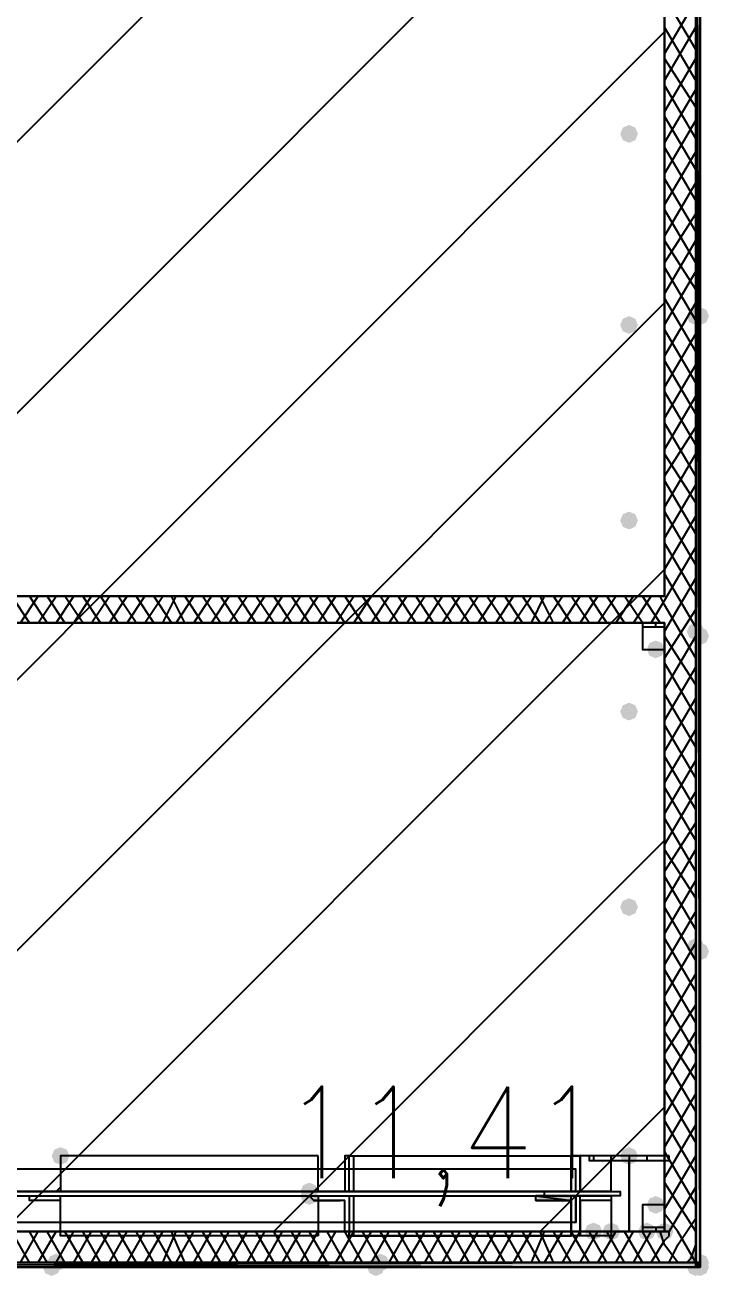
# Model space of a CAD drawing. Header units: millimetres. Extents: x 0 to 420, y 0 to 297.
# Drawn here: x 384.34 to 390.86, y 118.03 to 129.94 of the extents above; entities that cross this region are included whole.
import ezdxf

# ---------------------------------------------------------------- set-up
doc = ezdxf.new("R2010")
doc.units = ezdxf.units.MM
doc.layers.get('0').update_dxf_attribs({"linetype": 'CONTINUOUS'})
doc.styles.get("Standard").update_dxf_attribs({"font": 'STANDARD'})

msp = doc.modelspace()

# ---------------------------------------------------------------- hatches: boundary and pattern name
at = {"true_color": 0x000007}
h = msp.add_hatch(color=0, dxfattribs=at)
h.paths.add_polyline_path([(390.779, 136.186333), (390.736667, 136.186333), (390.779, 118.152333)], flags=0)
h.paths.add_polyline_path([(390.736667, 136.186333), (390.779, 118.152333), (390.736667, 118.152333)], flags=0)
for points in [[(390.186333, 128.905), (390.161462, 128.845204), (390.101667, 128.820333), (390.041871, 128.845204), (390.017, 128.905), (390.041871, 128.964796), (390.101667, 128.989667), (390.161462, 128.964796)], [(390.186333, 127.084667), (390.161462, 127.024871), (390.101667, 127), (390.041871, 127.024871), (390.017, 127.084667), (390.041871, 127.144462), (390.101667, 127.169333), (390.161462, 127.144463)], [(390.186333, 125.222), (390.161462, 125.162204), (390.101667, 125.137333), (390.041871, 125.162204), (390.017, 125.222), (390.041871, 125.281796), (390.101667, 125.306667), (390.161462, 125.281796)], [(390.440333, 123.994333), (390.415462, 123.934537), (390.355667, 123.909667), (390.295871, 123.934537), (390.271, 123.994333), (390.295871, 124.054129), (390.355667, 124.079), (390.415462, 124.054129)], [(390.186333, 123.401667), (390.161462, 123.341871), (390.101667, 123.317), (390.041871, 123.341871), (390.017, 123.401667), (390.041871, 123.461462), (390.101667, 123.486333), (390.161462, 123.461463)], [(390.186333, 121.539), (390.161462, 121.479204), (390.101667, 121.454333), (390.041871, 121.479204), (390.017, 121.539), (390.041871, 121.598796), (390.101667, 121.623667), (390.161462, 121.598796)], [(384.767667, 119.168333), (384.742796, 119.108538), (384.683, 119.083667), (384.623204, 119.108538), (384.598333, 119.168333), (384.623204, 119.228129), (384.683, 119.253), (384.742796, 119.228129)], [(390.186333, 119.168333), (390.161462, 119.108538), (390.101667, 119.083667), (390.041871, 119.108538), (390.017, 119.168333), (390.041871, 119.228129), (390.101667, 119.253), (390.161462, 119.228129)], [(387.138333, 118.829667), (387.113462, 118.769871), (387.053667, 118.745), (386.993871, 118.769871), (386.969, 118.829667), (386.993871, 118.889462), (387.053667, 118.914333), (387.113462, 118.889463)], [(387.138333, 118.787333), (387.113462, 118.727537), (387.053667, 118.702667), (386.993871, 118.727537), (386.969, 118.787333), (386.993871, 118.847129), (387.053667, 118.872), (387.113462, 118.847129)], [(390.440333, 118.702667), (390.415462, 118.642871), (390.355667, 118.618), (390.295871, 118.642871), (390.271, 118.702667), (390.295871, 118.762462), (390.355667, 118.787333), (390.415462, 118.762463)], [(389.847667, 118.448667), (389.822796, 118.388871), (389.763, 118.364), (389.703204, 118.388871), (389.678333, 118.448667), (389.703204, 118.508462), (389.763, 118.533333), (389.822796, 118.508463)], [(389.847667, 118.448667), (389.822796, 118.388871), (389.763, 118.364), (389.703204, 118.388871), (389.678333, 118.448667), (389.703204, 118.508462), (389.763, 118.533333), (389.822796, 118.508463)], [(390.017, 118.448667), (389.992129, 118.388871), (389.932333, 118.364), (389.872538, 118.388871), (389.847667, 118.448667), (389.872537, 118.508462), (389.932333, 118.533333), (389.992129, 118.508463)], [(390.017, 118.448667), (389.992129, 118.388871), (389.932333, 118.364), (389.872538, 118.388871), (389.847667, 118.448667), (389.872537, 118.508462), (389.932333, 118.533333), (389.992129, 118.508463)], [(390.355667, 118.448667), (390.330796, 118.388871), (390.271, 118.364), (390.211204, 118.388871), (390.186333, 118.448667), (390.211204, 118.508462), (390.271, 118.533333), (390.330796, 118.508463)], [(390.355667, 118.448667), (390.330796, 118.388871), (390.271, 118.364), (390.211204, 118.388871), (390.186333, 118.448667), (390.211204, 118.508462), (390.271, 118.533333), (390.330796, 118.508463)], [(390.525, 118.448667), (390.500129, 118.388871), (390.440333, 118.364), (390.380538, 118.388871), (390.355667, 118.448667), (390.380537, 118.508462), (390.440333, 118.533333), (390.500129, 118.508463)], [(390.525, 118.448667), (390.500129, 118.388871), (390.440333, 118.364), (390.380538, 118.388871), (390.355667, 118.448667), (390.380537, 118.508462), (390.440333, 118.533333), (390.500129, 118.508463)], [(390.821333, 118.152333), (390.796462, 118.092537), (390.736667, 118.067667), (390.676871, 118.092537), (390.652, 118.152333), (390.676871, 118.212129), (390.736667, 118.237), (390.796462, 118.212129)], [(390.736667, 118.152333), (390.779, 118.152333), (390.779, 118.11)], [(390.736667, 118.152333), (390.779, 118.11), (390.736667, 118.11)]]:
    msp.add_hatch(color=0, dxfattribs=at).paths.add_polyline_path(points, flags=0)
at = {"true_color": 0x0000fe}
for points in [[(390.821333, 127.169333), (390.796462, 127.109537), (390.736667, 127.084667), (390.676871, 127.109537), (390.652, 127.169333), (390.676871, 127.229129), (390.736667, 127.254), (390.796462, 127.229129)], [(390.863667, 127.169333), (390.838796, 127.109537), (390.779, 127.084667), (390.719204, 127.109537), (390.694333, 127.169333), (390.719204, 127.229129), (390.779, 127.254), (390.838796, 127.229129)], [(390.821333, 124.163667), (390.796462, 124.103871), (390.736667, 124.079), (390.676871, 124.103871), (390.652, 124.163667), (390.676871, 124.223462), (390.736667, 124.248333), (390.796462, 124.223463)], [(390.863667, 124.121333), (390.838796, 124.061537), (390.779, 124.036667), (390.719204, 124.061537), (390.694333, 124.121333), (390.719204, 124.181129), (390.779, 124.206), (390.838796, 124.181129)], [(390.821333, 121.158), (390.796462, 121.098204), (390.736667, 121.073333), (390.676871, 121.098204), (390.652, 121.158), (390.676871, 121.217796), (390.736667, 121.242667), (390.796462, 121.217796)], [(390.863667, 121.115667), (390.838796, 121.055871), (390.779, 121.031), (390.719204, 121.055871), (390.694333, 121.115667), (390.719204, 121.175462), (390.779, 121.200333), (390.838796, 121.175463)], [(384.725333, 118.152333), (384.700462, 118.092537), (384.640667, 118.067667), (384.580871, 118.092537), (384.556, 118.152333), (384.580871, 118.212129), (384.640667, 118.237), (384.700462, 118.212129)], [(387.815667, 118.152333), (387.790796, 118.092537), (387.731, 118.067667), (387.671204, 118.092537), (387.646333, 118.152333), (387.671204, 118.212129), (387.731, 118.237), (387.790796, 118.212129)], [(390.821333, 118.152333), (390.796462, 118.092537), (390.736667, 118.067667), (390.676871, 118.092537), (390.652, 118.152333), (390.676871, 118.212129), (390.736667, 118.237), (390.796462, 118.212129)], [(390.821333, 118.152333), (390.796462, 118.092537), (390.736667, 118.067667), (390.676871, 118.092537), (390.652, 118.152333), (390.676871, 118.212129), (390.736667, 118.237), (390.796462, 118.212129)], [(390.821333, 118.152333), (390.796462, 118.092537), (390.736667, 118.067667), (390.676871, 118.092537), (390.652, 118.152333), (390.676871, 118.212129), (390.736667, 118.237), (390.796462, 118.212129)], [(390.863667, 118.152333), (390.838796, 118.092537), (390.779, 118.067667), (390.719204, 118.092537), (390.694333, 118.152333), (390.719204, 118.212129), (390.779, 118.237), (390.838796, 118.212129)], [(384.683, 118.11), (384.658129, 118.050204), (384.598333, 118.025333), (384.538537, 118.050204), (384.513667, 118.11), (384.538537, 118.169796), (384.598333, 118.194667), (384.658129, 118.169796)], [(387.773333, 118.11), (387.748462, 118.050204), (387.688667, 118.025333), (387.628871, 118.050204), (387.604, 118.11), (387.628871, 118.169796), (387.688667, 118.194667), (387.748462, 118.169796)], [(390.821333, 118.11), (390.796462, 118.050204), (390.736667, 118.025333), (390.676871, 118.050204), (390.652, 118.11), (390.676871, 118.169796), (390.736667, 118.194667), (390.796462, 118.169796)], [(390.821333, 118.11), (390.796462, 118.050204), (390.736667, 118.025333), (390.676871, 118.050204), (390.652, 118.11), (390.676871, 118.169796), (390.736667, 118.194667), (390.796462, 118.169796)], [(390.863667, 118.11), (390.838796, 118.050204), (390.779, 118.025333), (390.719204, 118.050204), (390.694333, 118.11), (390.719204, 118.169796), (390.779, 118.194667), (390.838796, 118.169796)], [(390.863667, 118.11), (390.838796, 118.050204), (390.779, 118.025333), (390.719204, 118.050204), (390.694333, 118.11), (390.719204, 118.169796), (390.779, 118.194667), (390.838796, 118.169796)], [(390.863667, 118.11), (390.838796, 118.050204), (390.779, 118.025333), (390.719204, 118.050204), (390.694333, 118.11), (390.719204, 118.169796), (390.779, 118.194667), (390.838796, 118.169796)], [(390.863667, 118.11), (390.838796, 118.050204), (390.779, 118.025333), (390.719204, 118.050204), (390.694333, 118.11), (390.719204, 118.169796), (390.779, 118.194667), (390.838796, 118.169796)]]:
    msp.add_hatch(color=0, dxfattribs=at).paths.add_polyline_path(points, flags=0)
at = {"true_color": 0x000062}
h = msp.add_hatch(color=0, dxfattribs=at)
h.paths.add_polyline_path([(389.551333, 119.168333), (389.551333, 118.914333)], flags=0)
h.paths.add_polyline_path([(389.551333, 118.914333), (389.551333, 119.168333)], flags=0)
for points in [[(389.212667, 118.829667), (389.255, 118.829667)], [(389.551333, 118.829667), (389.509, 118.829667)], [(389.212667, 118.745), (389.255, 118.745)]]:
    msp.add_hatch(color=0, dxfattribs=at).paths.add_polyline_path(points, flags=0)
h = msp.add_hatch(color=0, dxfattribs=at)
h.paths.add_polyline_path([(389.212667, 118.829667), (389.255, 118.829667)], flags=0)
h.paths.add_polyline_path([(389.255, 118.829667), (389.212667, 118.829667)], flags=0)
h = msp.add_hatch(color=0, dxfattribs=at)
h.paths.add_polyline_path([(389.212667, 118.829667), (389.551333, 118.829667)], flags=0)
h.paths.add_polyline_path([(389.551333, 118.829667), (389.212667, 118.829667)], flags=0)
h.paths.add_polyline_path([(389.551333, 118.829667), (389.212667, 118.829667)], flags=0)
h.paths.add_polyline_path([(389.212667, 118.829667), (389.551333, 118.829667)], flags=0)
h.paths.add_polyline_path([(389.551333, 118.829667), (389.212667, 118.829667)], flags=0)
h.paths.add_polyline_path([(389.551333, 118.829667), (389.212667, 118.829667)], flags=0)
h.paths.add_polyline_path([(389.212667, 118.829667), (389.551333, 118.829667)], flags=0)
h.paths.add_polyline_path([(389.551333, 118.829667), (389.212667, 118.829667)], flags=0)
h.paths.add_polyline_path([(389.551333, 118.829667), (389.212667, 118.829667)], flags=0)
h.paths.add_polyline_path([(389.212667, 118.829667), (389.551333, 118.829667)], flags=0)
h.paths.add_polyline_path([(389.551333, 118.829667), (389.212667, 118.829667)], flags=0)
h.paths.add_polyline_path([(389.551333, 118.829667), (389.212667, 118.829667)], flags=0)
h.paths.add_polyline_path([(389.212667, 118.829667), (389.551333, 118.829667)], flags=0)
h = msp.add_hatch(color=0, dxfattribs=at)
h.paths.add_polyline_path([(389.551333, 118.829667), (389.509, 118.829667)], flags=0)
h.paths.add_polyline_path([(389.509, 118.829667), (389.551333, 118.829667)], flags=0)
h.paths.add_polyline_path([(389.551333, 118.829667), (389.509, 118.829667)], flags=0)
h.paths.add_polyline_path([(389.551333, 118.829667), (389.509, 118.829667), (389.255, 118.829667)], flags=0)
h = msp.add_hatch(color=0, dxfattribs=at)
h.paths.add_polyline_path([(389.551333, 118.914333), (389.551333, 118.872)], flags=0)
h.paths.add_polyline_path([(389.551333, 118.872), (389.551333, 118.914333)], flags=0)
h = msp.add_hatch(color=0, dxfattribs=at)
h.paths.add_polyline_path([(389.551333, 118.872), (389.551333, 118.829667)], flags=0)
h.paths.add_polyline_path([(389.551333, 118.829667), (389.551333, 118.872)], flags=0)
h = msp.add_hatch(color=0, dxfattribs=at)
h.paths.add_polyline_path([(389.212667, 118.787333), (389.551333, 118.787333)], flags=0)
h.paths.add_polyline_path([(389.551333, 118.787333), (389.212667, 118.787333)], flags=0)
h.paths.add_polyline_path([(389.551333, 118.787333), (389.212667, 118.787333)], flags=0)
h.paths.add_polyline_path([(389.212667, 118.787333), (389.551333, 118.787333)], flags=0)
h.paths.add_polyline_path([(389.551333, 118.787333), (389.212667, 118.787333)], flags=0)
h.paths.add_polyline_path([(389.551333, 118.787333), (389.212667, 118.787333)], flags=0)
h.paths.add_polyline_path([(389.212667, 118.787333), (389.551333, 118.787333)], flags=0)
h.paths.add_polyline_path([(389.551333, 118.787333), (389.212667, 118.787333)], flags=0)
h.paths.add_polyline_path([(389.551333, 118.787333), (389.212667, 118.787333)], flags=0)
h = msp.add_hatch(color=0, dxfattribs=at)
h.paths.add_polyline_path([(389.551333, 118.787333), (389.212667, 118.787333), (389.551333, 118.745)], flags=0)
h.paths.add_polyline_path([(389.212667, 118.787333), (389.551333, 118.745), (389.212667, 118.745)], flags=0)
h.paths.add_polyline_path([(389.551333, 118.745), (389.212667, 118.745)], flags=0)
h.paths.add_polyline_path([(389.212667, 118.745), (389.551333, 118.745)], flags=0)
h = msp.add_hatch(color=0, dxfattribs=at)
h.paths.add_polyline_path([(389.212667, 118.745), (389.255, 118.745)], flags=0)
h.paths.add_polyline_path([(389.255, 118.745), (389.212667, 118.745)], flags=0)
h = msp.add_hatch(color=0, dxfattribs=at)
h.paths.add_polyline_path([(389.551333, 118.745), (389.255, 118.745)], flags=0)
h.paths.add_polyline_path([(389.255, 118.745), (389.551333, 118.745), (389.509, 118.745)], flags=0)
h = msp.add_hatch(color=0, dxfattribs=at)
h.paths.add_polyline_path([(389.551333, 118.745), (389.551333, 118.702667)], flags=0)
h.paths.add_polyline_path([(389.551333, 118.702667), (389.551333, 118.745)], flags=0)
h = msp.add_hatch(color=0, dxfattribs=at)
h.paths.add_polyline_path([(389.551333, 118.702667), (389.551333, 118.448667)], flags=0)
h.paths.add_polyline_path([(389.551333, 118.448667), (389.551333, 118.702667)], flags=0)
h = msp.add_hatch(color=0, dxfattribs=at)
h.paths.add_polyline_path([(389.551333, 118.448667), (389.551333, 118.406333)], flags=0)
h.paths.add_polyline_path([(389.551333, 118.406333), (389.551333, 118.448667)], flags=0)
at = {"true_color": 0x000007}
h = msp.add_hatch(color=0, dxfattribs=at)
h.paths.add_polyline_path([(390.736667, 118.152333), (378.502333, 118.152333), (390.736667, 118.11)], flags=0)
h.paths.add_polyline_path([(378.502333, 118.152333), (390.736667, 118.11), (378.502333, 118.11)], flags=0)

# ---------------------------------------------------------------- linework, layer by layer
at = {"color": 0, "true_color": 0x000007}
for points in [[(390.736667, 118.448667), (390.736667, 173.439667)], [(390.440333, 152.908), (390.440333, 124.502333)], [(390.779, 118.152333), (390.779, 136.186333), (390.779, 118.152333), (390.736667, 136.186333)], [(390.736667, 136.186333), (390.736667, 118.152333)], [(390.779, 118.152333), (390.779, 136.186333), (390.736667, 136.186333)], [(390.736667, 136.186333), (390.736667, 118.152333)], [(390.779, 118.152333), (390.779, 136.186333), (390.736667, 136.186333)], [(390.736667, 129.709333), (390.440333, 130.217333)], [(390.440333, 129.667), (390.736667, 130.175)], [(390.440333, 129.413), (390.736667, 129.921)], [(390.736667, 129.413), (390.440333, 129.921)], [(390.440333, 129.116667), (390.736667, 129.624667)], [(390.736667, 129.159), (390.440333, 129.624667)], [(390.736667, 128.862667), (390.440333, 129.370667)], [(390.440333, 128.820333), (390.736667, 129.328333)], [(390.736667, 128.566333), (390.440333, 129.074333)], [(390.440333, 128.524), (390.736667, 129.032)], [(390.736667, 128.27), (390.440333, 128.778)], [(390.440333, 128.227667), (390.736667, 128.735667)], [(390.736667, 127.973667), (390.440333, 128.481667)], [(390.440333, 127.931333), (390.736667, 128.439333)], [(390.736667, 127.677333), (390.440333, 128.185333)], [(390.440333, 127.677333), (390.736667, 128.143)], [(390.440333, 127.381), (390.736667, 127.889)], [(390.736667, 127.423333), (390.440333, 127.889)], [(390.736667, 127.127), (390.440333, 127.635)], [(390.440333, 127.084667), (390.736667, 127.592667)], [(390.736667, 126.830667), (390.440333, 127.338667)], [(390.440333, 126.788333), (390.736667, 127.296333)], [(390.736667, 126.534333), (390.440333, 127.042333)], [(390.440333, 126.492), (390.736667, 127)], [(390.736667, 126.238), (390.440333, 126.746)], [(390.440333, 126.195667), (390.736667, 126.703667)], [(390.736667, 125.941667), (390.440333, 126.449667)], [(390.440333, 125.899333), (390.736667, 126.407333)], [(390.736667, 125.645333), (390.440333, 126.153333)], [(390.440333, 125.645333), (390.736667, 126.111)], [(390.440333, 125.349), (390.736667, 125.857)], [(390.736667, 125.391333), (390.440333, 125.857)], [(390.736667, 125.095), (390.440333, 125.603)], [(390.440333, 125.052667), (390.736667, 125.560667)], [(390.736667, 124.798667), (390.440333, 125.306667)], [(390.440333, 124.756333), (390.736667, 125.264333)], [(390.736667, 124.502333), (390.440333, 125.010333)], [(390.440333, 124.46), (390.736667, 124.968)], [(390.736667, 124.206), (390.440333, 124.714)], [(390.440333, 124.163667), (390.736667, 124.671667)], [(390.440333, 124.502333), (373.930333, 124.502333)], [(384.386667, 124.248333), (384.217333, 124.502333)], [(384.302, 124.248333), (384.471333, 124.502333)], [(384.556, 124.248333), (384.386667, 124.502333)], [(384.471333, 124.248333), (384.640667, 124.502333)], [(384.725333, 124.248333), (384.556, 124.502333)], [(384.640667, 124.248333), (384.81, 124.502333)], [(384.894667, 124.248333), (384.725333, 124.502333)], [(384.81, 124.248333), (384.979333, 124.502333)], [(385.064, 124.248333), (384.894667, 124.502333)], [(384.979333, 124.248333), (385.148667, 124.502333)], [(385.233333, 124.248333), (385.064, 124.502333)], [(385.148667, 124.248333), (385.318, 124.502333)], [(385.402667, 124.248333), (385.233333, 124.502333)], [(385.318, 124.248333), (385.487333, 124.502333)], [(385.572, 124.248333), (385.402667, 124.502333)], [(385.487333, 124.248333), (385.656667, 124.502333)], [(385.741333, 124.248333), (385.572, 124.502333)], [(385.656667, 124.248333), (385.783667, 124.502333)], [(385.868333, 124.248333), (385.741333, 124.502333)], [(385.783667, 124.248333), (385.953, 124.502333)], [(386.037667, 124.248333), (385.868333, 124.502333)], [(385.953, 124.248333), (386.122333, 124.502333)], [(386.207, 124.248333), (386.037667, 124.502333)], [(386.122333, 124.248333), (386.291667, 124.502333)], [(386.376333, 124.248333), (386.207, 124.502333)], [(386.291667, 124.248333), (386.461, 124.502333)], [(386.545667, 124.248333), (386.376333, 124.502333)], [(386.461, 124.248333), (386.630333, 124.502333)], [(386.715, 124.248333), (386.545667, 124.502333)], [(386.630333, 124.248333), (386.799667, 124.502333)], [(386.884333, 124.248333), (386.715, 124.502333)], [(386.799667, 124.248333), (386.969, 124.502333)], [(387.053667, 124.248333), (386.884333, 124.502333)], [(386.969, 124.248333), (387.138333, 124.502333)], [(387.223, 124.248333), (387.053667, 124.502333)], [(387.138333, 124.248333), (387.307667, 124.502333)], [(387.392333, 124.248333), (387.223, 124.502333)], [(387.307667, 124.248333), (387.477, 124.502333)], [(387.561667, 124.248333), (387.392333, 124.502333)], [(387.477, 124.248333), (387.646333, 124.502333)], [(387.731, 124.248333), (387.561667, 124.502333)], [(387.646333, 124.248333), (387.815667, 124.502333)], [(387.900333, 124.248333), (387.731, 124.502333)], [(387.815667, 124.248333), (387.985, 124.502333)], [(388.069667, 124.248333), (387.900333, 124.502333)], [(387.985, 124.248333), (388.154333, 124.502333)], [(388.239, 124.248333), (388.069667, 124.502333)], [(388.154333, 124.248333), (388.323667, 124.502333)], [(388.408333, 124.248333), (388.239, 124.502333)], [(388.323667, 124.248333), (388.493, 124.502333)], [(388.577667, 124.248333), (388.408333, 124.502333)], [(388.493, 124.248333), (388.662333, 124.502333)], [(388.747, 124.248333), (388.577667, 124.502333)], [(388.662333, 124.248333), (388.831667, 124.502333)], [(388.916333, 124.248333), (388.747, 124.502333)], [(388.831667, 124.248333), (389.001, 124.502333)], [(389.085667, 124.248333), (388.916333, 124.502333)], [(389.001, 124.248333), (389.170333, 124.502333)], [(389.255, 124.248333), (389.085667, 124.502333)], [(389.170333, 124.248333), (389.297333, 124.502333)], [(389.382, 124.248333), (389.255, 124.502333)], [(389.297333, 124.248333), (389.466667, 124.502333)], [(389.551333, 124.248333), (389.382, 124.502333)], [(389.466667, 124.248333), (389.636, 124.502333)], [(389.720667, 124.248333), (389.551333, 124.502333)], [(389.636, 124.248333), (389.805333, 124.502333)], [(389.89, 124.248333), (389.720667, 124.502333)], [(389.805333, 124.248333), (389.974667, 124.502333)], [(390.059333, 124.248333), (389.89, 124.502333)], [(389.974667, 124.248333), (390.144, 124.502333)], [(390.228667, 124.248333), (390.059333, 124.502333)], [(390.144, 124.248333), (390.313333, 124.502333)], [(390.398, 124.248333), (390.228667, 124.502333)], [(390.313333, 124.248333), (390.440333, 124.46)], [(390.440333, 124.417667), (390.398, 124.502333)], [(390.736667, 123.909667), (390.440333, 124.417667)], [(390.440333, 123.909667), (390.736667, 124.375333)], [(373.930333, 124.248333), (390.440333, 124.248333)], [(390.355667, 124.206), (390.355667, 124.248333)], [(390.440333, 124.248333), (390.440333, 118.448667)], [(390.440333, 123.613333), (390.736667, 124.121333)], [(390.736667, 123.655667), (390.440333, 124.121333)], [(390.736667, 123.359333), (390.440333, 123.867333)], [(390.440333, 123.317), (390.736667, 123.825)], [(390.736667, 123.063), (390.440333, 123.571)], [(390.440333, 123.020667), (390.736667, 123.528667)], [(390.736667, 122.766667), (390.440333, 123.274667)], [(390.440333, 122.724333), (390.736667, 123.232333)], [(390.736667, 122.470333), (390.440333, 122.978333)], [(390.440333, 122.428), (390.736667, 122.936)], [(390.736667, 122.174), (390.440333, 122.682)], [(390.440333, 122.131667), (390.736667, 122.639667)], [(390.736667, 121.877667), (390.440333, 122.385667)], [(390.440333, 121.877667), (390.736667, 122.343333)], [(390.440333, 121.581333), (390.736667, 122.089333)], [(390.736667, 121.623667), (390.440333, 122.089333)], [(390.736667, 121.327333), (390.440333, 121.835333)], [(390.440333, 121.285), (390.736667, 121.793)], [(390.736667, 121.031), (390.440333, 121.539)], [(390.440333, 120.988667), (390.736667, 121.496667)], [(390.736667, 120.734667), (390.440333, 121.242667)], [(390.440333, 120.692333), (390.736667, 121.200333)], [(390.736667, 120.438333), (390.440333, 120.946333)], [(390.440333, 120.396), (390.736667, 120.904)], [(390.736667, 120.142), (390.440333, 120.65)], [(390.440333, 120.142), (390.736667, 120.607667)], [(390.440333, 119.845667), (390.736667, 120.353667)], [(390.736667, 119.888), (390.440333, 120.353667)], [(390.736667, 119.591667), (390.440333, 120.099667)], [(390.440333, 119.549333), (390.736667, 120.057333)], [(390.736667, 119.295333), (390.440333, 119.803333)], [(390.440333, 119.253), (390.736667, 119.761)], [(390.736667, 118.999), (390.440333, 119.507)], [(390.440333, 118.956667), (390.736667, 119.464667)], [(390.736667, 118.702667), (390.440333, 119.210667)], [(384.683, 119.168333), (384.683, 118.872), (384.640667, 118.829667), (384.386667, 118.829667)], [(387.434667, 118.829667), (387.434667, 119.168333), (387.392333, 119.168333), (387.392333, 118.872), (387.392333, 118.829667)], [(387.434667, 119.168333), (389.551333, 119.168333)], [(389.636, 118.829667), (389.636, 119.168333), (389.636, 118.872), (389.636, 118.829667), (387.477, 118.829667), (387.477, 119.168333), (389.636, 119.168333)], [(389.551333, 118.829667), (389.932333, 118.829667), (389.932333, 119.168333), (389.551333, 119.168333)], [(389.763, 119.168333), (389.763, 119.126)], [(389.763, 119.168333), (389.763, 119.126)], [(389.932333, 119.168333), (389.932333, 119.126)], [(389.932333, 119.168333), (389.932333, 119.126)], [(390.101667, 119.168333), (390.101667, 118.448667)], [(390.101667, 119.168333), (390.101667, 118.448667)], [(390.271, 119.168333), (390.271, 119.126)], [(390.271, 119.168333), (390.271, 119.126)], [(390.440333, 119.168333), (390.440333, 119.126)], [(390.440333, 119.168333), (390.440333, 119.126)], [(390.440333, 118.660333), (390.736667, 119.168333)], [(389.593667, 118.829667), (389.593667, 118.872), (389.593667, 119.041333), (379.010333, 119.041333), (379.010333, 118.872), (379.010333, 118.829667), (379.010333, 118.872), (379.010333, 119.041333)], [(384.386667, 118.829667), (384.683, 118.829667)], [(387.392333, 118.829667), (387.35, 118.829667), (387.096, 118.829667), (387.053667, 118.829667), (387.434667, 118.829667)], [(387.096, 118.829667), (387.35, 118.829667)], [(387.434667, 118.829667), (389.551333, 118.829667)], [(389.212667, 118.829667), (389.509, 118.829667)], [(390.736667, 118.448667), (390.440333, 118.914333)], [(390.482667, 118.448667), (390.736667, 118.872)], [(379.010333, 118.533333), (379.010333, 118.787333), (389.593667, 118.787333)], [(384.386667, 118.787333), (384.683, 118.787333)], [(384.683, 118.448667), (384.683, 118.745), (384.640667, 118.745), (384.386667, 118.745), (384.386667, 118.787333)], [(386.926667, 118.787333), (389.847667, 118.787333)], [(387.392333, 118.745), (387.35, 118.745), (387.096, 118.745), (387.053667, 118.787333), (387.434667, 118.787333)], [(387.096, 118.745), (387.35, 118.745)], [(387.434667, 118.448667), (387.392333, 118.448667), (387.392333, 118.745)], [(387.434667, 118.787333), (389.551333, 118.787333)], [(387.434667, 118.787333), (387.434667, 118.406333), (389.551333, 118.406333)], [(389.636, 118.406333), (387.477, 118.406333), (387.477, 118.787333), (389.636, 118.787333), (389.932333, 118.787333), (389.932333, 118.745), (389.678333, 118.745), (389.636, 118.745), (389.636, 118.448667), (389.636, 118.406333), (389.636, 118.787333)], [(389.212667, 118.745), (389.509, 118.745)], [(389.551333, 118.787333), (389.932333, 118.787333), (389.932333, 118.406333), (389.551333, 118.406333)], [(389.593667, 118.575667), (389.593667, 118.533333), (379.010333, 118.533333)], [(390.567333, 118.448667), (390.440333, 118.618)], [(390.652, 118.448667), (390.736667, 118.575667)], [(390.355667, 118.491), (390.355667, 118.448667)], [(390.440333, 118.448667), (377.909667, 118.448667)], [(384.386667, 118.152333), (384.217333, 118.448667)], [(384.302, 118.152333), (384.471333, 118.448667)], [(384.556, 118.152333), (384.386667, 118.448667)], [(384.471333, 118.152333), (384.640667, 118.448667)], [(384.725333, 118.152333), (384.556, 118.448667)], [(384.640667, 118.152333), (384.81, 118.448667)], [(384.683, 118.406333), (384.683, 118.448667)], [(384.894667, 118.152333), (384.725333, 118.448667)], [(384.81, 118.152333), (384.979333, 118.448667)], [(385.064, 118.152333), (384.894667, 118.448667)], [(384.979333, 118.152333), (385.148667, 118.448667)], [(385.233333, 118.152333), (385.064, 118.448667)], [(385.148667, 118.152333), (385.318, 118.448667)], [(385.402667, 118.152333), (385.233333, 118.448667)], [(385.318, 118.152333), (385.487333, 118.448667)], [(385.572, 118.152333), (385.402667, 118.448667)], [(385.487333, 118.152333), (385.656667, 118.448667)], [(385.741333, 118.152333), (385.572, 118.448667)], [(385.656667, 118.152333), (385.783667, 118.448667)], [(385.868333, 118.152333), (385.741333, 118.448667)], [(385.783667, 118.152333), (385.953, 118.448667)], [(386.037667, 118.152333), (385.868333, 118.448667)], [(385.953, 118.152333), (386.122333, 118.448667)], [(386.207, 118.152333), (386.037667, 118.448667)], [(386.122333, 118.152333), (386.291667, 118.448667)], [(386.376333, 118.152333), (386.207, 118.448667)], [(386.291667, 118.152333), (386.461, 118.448667)], [(386.545667, 118.152333), (386.376333, 118.448667)], [(386.461, 118.152333), (386.630333, 118.448667)], [(386.715, 118.152333), (386.545667, 118.448667)], [(386.630333, 118.152333), (386.799667, 118.448667)], [(386.884333, 118.152333), (386.715, 118.448667)], [(386.799667, 118.152333), (386.969, 118.448667)], [(387.053667, 118.152333), (386.884333, 118.448667)], [(386.969, 118.152333), (387.138333, 118.448667)], [(387.223, 118.152333), (387.053667, 118.448667)], [(387.138333, 118.152333), (387.307667, 118.448667)], [(387.392333, 118.152333), (387.223, 118.448667)], [(387.307667, 118.152333), (387.477, 118.448667)], [(387.561667, 118.152333), (387.392333, 118.448667)], [(387.434667, 118.406333), (387.434667, 118.448667)], [(387.477, 118.152333), (387.646333, 118.448667)], [(387.731, 118.152333), (387.561667, 118.448667)], [(387.646333, 118.152333), (387.815667, 118.448667)], [(387.900333, 118.152333), (387.731, 118.448667)], [(387.815667, 118.152333), (387.985, 118.448667)], [(388.069667, 118.152333), (387.900333, 118.448667)], [(387.985, 118.152333), (388.154333, 118.448667)], [(388.239, 118.152333), (388.069667, 118.448667)], [(388.154333, 118.152333), (388.323667, 118.448667)], [(388.408333, 118.152333), (388.239, 118.448667)], [(388.323667, 118.152333), (388.493, 118.448667)], [(388.577667, 118.152333), (388.408333, 118.448667)], [(388.493, 118.152333), (388.662333, 118.448667)], [(388.747, 118.152333), (388.577667, 118.448667)], [(388.662333, 118.152333), (388.831667, 118.448667)], [(388.916333, 118.152333), (388.747, 118.448667)], [(388.831667, 118.152333), (389.001, 118.448667)], [(389.085667, 118.152333), (388.916333, 118.448667)], [(389.001, 118.152333), (389.170333, 118.448667)], [(389.255, 118.152333), (389.085667, 118.448667)], [(389.170333, 118.152333), (389.297333, 118.448667)], [(389.382, 118.152333), (389.255, 118.448667)], [(389.297333, 118.152333), (389.466667, 118.448667)], [(389.551333, 118.152333), (389.382, 118.448667)], [(389.466667, 118.152333), (389.636, 118.448667)], [(389.720667, 118.152333), (389.551333, 118.448667)], [(389.636, 118.152333), (389.805333, 118.448667)], [(389.89, 118.152333), (389.720667, 118.448667)], [(389.805333, 118.152333), (389.974667, 118.448667)], [(390.059333, 118.152333), (389.89, 118.448667)], [(389.974667, 118.152333), (390.144, 118.448667)], [(390.228667, 118.152333), (390.059333, 118.448667)], [(390.144, 118.152333), (390.313333, 118.448667)], [(390.398, 118.152333), (390.228667, 118.448667)], [(390.313333, 118.152333), (390.440333, 118.364)], [(390.440333, 118.321667), (390.398, 118.448667)], [(390.440333, 118.364), (390.482667, 118.406333)], [(390.482667, 118.406333), (390.482667, 118.448667)], [(390.567333, 118.321667), (390.652, 118.448667)], [(390.736667, 118.152333), (390.567333, 118.448667)], [(390.736667, 118.406333), (390.736667, 118.448667)], [(390.736667, 118.152333), (390.736667, 118.448667)], [(390.567333, 118.152333), (390.440333, 118.321667)], [(390.482667, 118.152333), (390.567333, 118.321667)], [(390.694333, 118.194667), (390.736667, 118.321667)], [(377.909667, 118.152333), (390.736667, 118.152333)], [(378.502333, 118.152333), (390.736667, 118.152333), (378.502333, 118.11), (390.736667, 118.11)], [(390.736667, 118.152333), (378.502333, 118.152333), (378.502333, 118.11), (390.779, 118.11)], [(390.736667, 118.152333), (378.502333, 118.152333), (378.502333, 118.11), (390.779, 118.11)], [(390.652, 118.152333), (390.694333, 118.194667)], [(390.779, 118.11), (390.736667, 118.11)], [(390.779, 118.152333), (390.779, 118.11)], [(390.779, 118.11), (390.779, 118.152333)], [(390.779, 118.11), (390.779, 118.152333)]]:
    msp.add_lwpolyline(points, dxfattribs=at)
for points in [[(368.723333, 152.908), (361.272667, 152.908), (361.272667, 118.448667), (373.930333, 118.448667), (373.930333, 124.502333), (390.440333, 124.502333), (390.440333, 135.805333), (390.440333, 152.908)], [(390.779, 136.186333), (390.736667, 136.186333), (390.779, 118.152333)], [(390.736667, 136.186333), (390.779, 118.152333), (390.736667, 118.152333)], [(390.228667, 123.994333), (390.440333, 123.994333), (390.440333, 124.206), (390.228667, 124.206), (390.228667, 123.994333), (390.440333, 123.994333), (390.440333, 124.248333), (390.228667, 124.248333)], [(387.138333, 119.168333), (384.683, 119.168333), (384.683, 118.829667), (387.138333, 118.829667)], [(390.440333, 119.168333), (389.720667, 119.168333), (389.720667, 119.126), (390.101667, 119.126), (390.101667, 118.448667), (389.720667, 118.448667), (390.440333, 118.448667), (390.101667, 118.448667), (390.101667, 119.126), (390.440333, 119.126)], [(390.482667, 119.168333), (389.720667, 119.168333), (389.720667, 119.126), (390.101667, 119.126), (390.101667, 118.448667), (389.720667, 118.448667), (390.482667, 118.448667), (390.101667, 118.448667), (390.101667, 119.126), (390.482667, 119.126)], [(379.010333, 118.829667), (389.593667, 118.829667)], [(389.297333, 118.829667), (390.017, 118.829667), (390.017, 118.787333), (389.297333, 118.787333)], [(389.932333, 118.829667), (389.678333, 118.829667), (389.636, 118.829667)], [(387.138333, 118.406333), (384.683, 118.406333), (384.683, 118.787333), (387.138333, 118.787333)], [(389.593667, 118.787333), (389.593667, 118.745), (389.593667, 118.533333)], [(390.440333, 118.702667), (390.228667, 118.702667), (390.228667, 118.491), (390.440333, 118.491), (390.440333, 118.702667), (390.228667, 118.702667), (390.228667, 118.448667), (390.440333, 118.448667)], [(390.736667, 118.152333), (378.502333, 118.152333), (390.736667, 118.11)], [(378.502333, 118.152333), (390.736667, 118.11), (378.502333, 118.11)], [(390.736667, 118.152333), (390.779, 118.152333), (390.779, 118.11)], [(390.736667, 118.152333), (390.779, 118.11), (390.736667, 118.11)]]:
    msp.add_lwpolyline(points, close=True, dxfattribs=at)
at = {"color": 0, "true_color": 0x000004}
for points in [[(373.888, 118.448666), (390.440333, 135.000999)], [(376.470334, 118.448666), (390.440333, 132.418666)], [(379.010333, 118.448666), (390.440333, 129.878666)], [(381.592667, 118.448666), (390.440333, 127.296333)], [(384.132667, 118.448666), (390.440333, 124.756333)], [(386.715, 118.448666), (390.440333, 122.174)], [(389.255, 118.448666), (390.440333, 119.634)]]:
    msp.add_lwpolyline(points, dxfattribs=at)
at = {"color": 0, "true_color": 0x000008}
msp.add_lwpolyline([(373.930333, 124.248333), (373.930333, 118.448667), (390.440333, 118.448667), (390.440333, 124.248333)], close=True, dxfattribs=at)
at = {"color": 0, "true_color": 0x000062}
for points in [[(389.551333, 119.168333), (389.551333, 118.829667), (389.212667, 118.829667)], [(389.212667, 118.829667), (389.255, 118.829667), (389.509, 118.829667), (389.551333, 118.829667), (389.551333, 118.872), (389.551333, 118.914333), (389.551333, 119.168333)], [(389.551333, 118.406333), (389.551333, 118.787333), (389.212667, 118.787333)], [(389.551333, 118.406333), (389.551333, 118.448667), (389.551333, 118.702667), (389.551333, 118.745), (389.509, 118.745), (389.255, 118.745), (389.212667, 118.745), (389.212667, 118.787333)]]:
    msp.add_lwpolyline(points, dxfattribs=at)
for points in [[(389.551333, 119.168333), (389.551333, 118.914333)], [(389.551333, 118.914333), (389.551333, 119.168333)], [(389.212667, 118.829667), (389.255, 118.829667)], [(389.212667, 118.829667), (389.255, 118.829667)], [(389.255, 118.829667), (389.212667, 118.829667)], [(389.212667, 118.829667), (389.551333, 118.829667)], [(389.551333, 118.829667), (389.212667, 118.829667)], [(389.551333, 118.829667), (389.212667, 118.829667)], [(389.212667, 118.829667), (389.551333, 118.829667)], [(389.551333, 118.829667), (389.212667, 118.829667)], [(389.551333, 118.829667), (389.212667, 118.829667)], [(389.212667, 118.829667), (389.551333, 118.829667)], [(389.551333, 118.829667), (389.212667, 118.829667)], [(389.551333, 118.829667), (389.212667, 118.829667)], [(389.212667, 118.829667), (389.551333, 118.829667)], [(389.551333, 118.829667), (389.212667, 118.829667)], [(389.551333, 118.829667), (389.212667, 118.829667)], [(389.212667, 118.829667), (389.551333, 118.829667)], [(389.551333, 118.829667), (389.509, 118.829667), (389.255, 118.829667)], [(389.551333, 118.829667), (389.509, 118.829667)], [(389.551333, 118.829667), (389.509, 118.829667)], [(389.509, 118.829667), (389.551333, 118.829667)], [(389.551333, 118.829667), (389.509, 118.829667)], [(389.551333, 118.914333), (389.551333, 118.872)], [(389.551333, 118.872), (389.551333, 118.914333)], [(389.551333, 118.872), (389.551333, 118.829667)], [(389.551333, 118.829667), (389.551333, 118.872)], [(389.212667, 118.787333), (389.551333, 118.787333)], [(389.551333, 118.787333), (389.212667, 118.787333)], [(389.551333, 118.787333), (389.212667, 118.787333)], [(389.212667, 118.787333), (389.551333, 118.787333)], [(389.551333, 118.787333), (389.212667, 118.787333)], [(389.551333, 118.787333), (389.212667, 118.787333)], [(389.212667, 118.787333), (389.551333, 118.787333)], [(389.551333, 118.787333), (389.212667, 118.787333)], [(389.551333, 118.787333), (389.212667, 118.787333)], [(389.551333, 118.787333), (389.212667, 118.787333), (389.551333, 118.745)], [(389.212667, 118.787333), (389.551333, 118.745), (389.212667, 118.745)], [(389.551333, 118.745), (389.212667, 118.745)], [(389.212667, 118.745), (389.551333, 118.745)], [(389.212667, 118.745), (389.255, 118.745)], [(389.212667, 118.745), (389.255, 118.745)], [(389.255, 118.745), (389.212667, 118.745)], [(389.551333, 118.745), (389.255, 118.745)], [(389.255, 118.745), (389.551333, 118.745), (389.509, 118.745)], [(389.509, 118.745), (389.551333, 118.745)], [(389.551333, 118.745), (389.509, 118.745)], [(389.551333, 118.745), (389.509, 118.745)], [(389.509, 118.745), (389.551333, 118.745)], [(389.551333, 118.745), (389.551333, 118.702667)], [(389.551333, 118.702667), (389.551333, 118.745)], [(389.551333, 118.702667), (389.551333, 118.448667)], [(389.551333, 118.448667), (389.551333, 118.702667)], [(389.551333, 118.448667), (389.551333, 118.406333)], [(389.551333, 118.406333), (389.551333, 118.448667)]]:
    msp.add_lwpolyline(points, close=True, dxfattribs=at)

# ---------------------------------------------------------------- texts
at = {"color": 0, "true_color": 0x000007, "insert": (386.79968, 119.828699), "char_height": 0.872032, "width": 2.27697253, "attachment_point": 1}
msp.add_mtext('11,41', dxfattribs=at)

doc.saveas('drawing.dxf')
